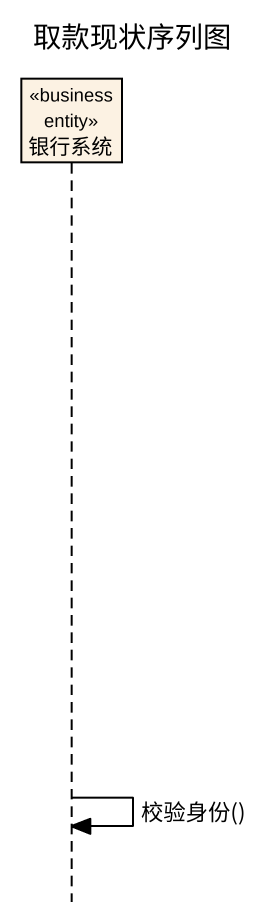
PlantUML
@startuml
title 取款现状序列图
hide footbox
participant 银行系统 <<business entity>>

银行系统 -> 银行系统 : 校验身份()
@enduml
